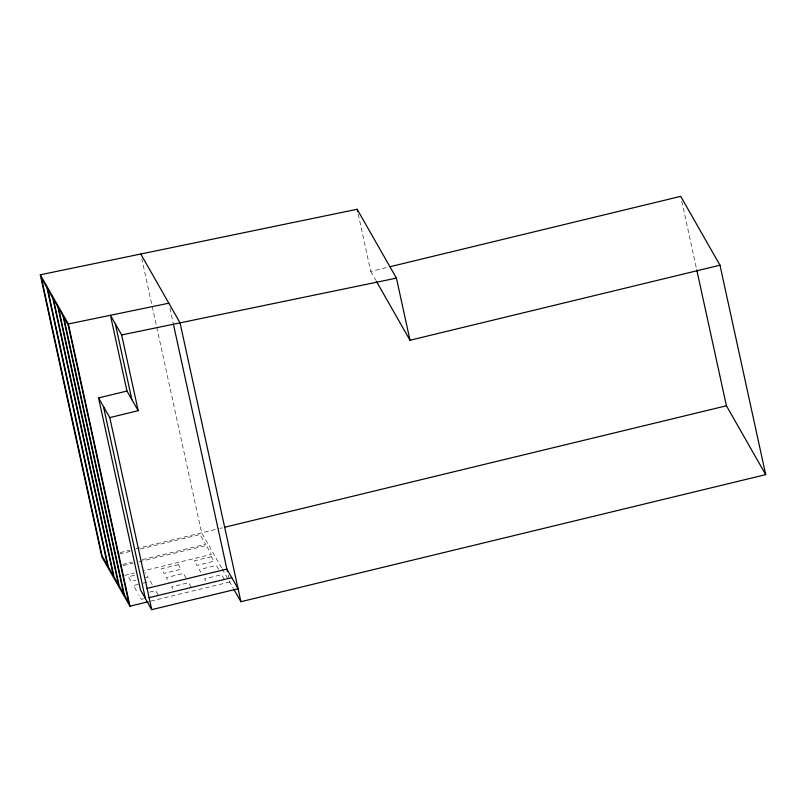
<?xml version="1.0" encoding="UTF-8"?>
<svg xmlns="http://www.w3.org/2000/svg" width="806" height="806" viewBox="0 0 806 806"><rect width="100%" height="100%" fill="white"/><g stroke="black" fill="none" stroke-linecap="round" stroke-linejoin="round"><path stroke-width="0.6" stroke-dasharray="4.03 3.02" d="M358.217 214.144L370.72 271.39L387.807 267.26M120.144 552.563L129.877 550.206M135.962 548.735L218.758 528.686M219.988 528.393L222.436 527.799M119.469 554.034L130.461 551.375M140.224 549.007L200.019 534.529L205.601 544.322L142.148 559.686M122.623 564.422L132.386 562.054M123.278 565.56L133.04 563.203M139.136 561.722L206.255 545.471L211.353 554.407L143.015 570.95M124.708 575.383L134.471 573.026M134.481 575.303L128.396 576.774L131.005 581.348L135.871 580.169M145.614 577.811L148.052 577.227L145.443 572.643M138.269 584.37L133.393 585.549L136.143 590.355L138.572 589.77M143.136 583.191L150.45 581.428L153.19 586.234M149.624 592.138L155.719 590.667L158.329 595.241M143.71 598.777L141.282 599.372L138.672 594.798M150.641 601.175L229.7 582.033L228.894 578.345M370.72 271.39L375.707 280.135M221.59 567.817L201.641 532.837L141.846 258.917M222.214 568.905L233.438 588.582M218.557 569.308L216.361 565.459L199.314 569.59L201.51 573.439M224.249 579.282L221.63 574.708L204.583 578.829L207.192 583.413M186.146 578.255L183.405 573.449L166.358 577.57L169.099 582.375M191.284 587.262L188.675 582.688L171.628 586.808L173.189 589.559M681.775 201.238L696.475 268.6M169.905 308.104L173.119 322.853M228.158 574.97L228.672 577.318M178.398 564.663L161.351 568.794L163.961 573.368L181.007 569.248L178.398 564.663M211.353 556.684L194.306 560.815L196.916 565.389L213.963 561.258L211.353 556.684"/><path stroke-width="1.21" d="M390.245 266.665L680.707 196.342L719.98 265.194L765.7 474.633L240.913 601.699L234.052 589.67M98.564 397.922L126.975 391.041L138.199 410.707L109.777 417.589L98.564 397.922L140.496 589.992L151.709 609.658L238.092 588.743L226.869 569.086L146.581 588.521M376.331 281.234L409.992 340.253L719.98 265.194M224.884 527.205L726.428 405.781L765.7 474.633M149.039 597.689L231.765 577.66M409.992 340.253L396.431 278.13L357.159 209.268L40.3 274.786L101.909 556.986L129.968 606.183L148.203 601.76M40.3 274.786L68.359 323.982L168.827 303.207M126.975 391.041L110.442 315.277L121.656 334.943L396.431 278.13M140.768 254.011L180.05 322.863L240.913 601.699M696.747 269.829L726.428 405.781M357.159 209.268L357.693 211.706M173.381 324.032L227.383 571.434M121.656 334.943L138.199 410.707M115.329 323.861L131.872 399.625M109.777 417.589L151.709 609.658M103.46 406.506L145.392 598.576M68.359 323.982L129.968 606.183M47.02 287.933L41.438 278.13L102.07 555.918L107.661 565.711L47.02 287.933M52.773 298.019L47.675 289.072L108.316 566.86L113.414 575.796L52.773 298.019M57.911 307.026L53.428 299.157L114.069 576.945L118.553 584.803L57.911 307.026M63.049 316.033L58.566 308.164L119.207 585.952L123.691 593.821L63.049 316.033M68.188 325.04L63.704 317.181L124.346 594.959L128.829 602.828L68.188 325.04"/></g></svg>
